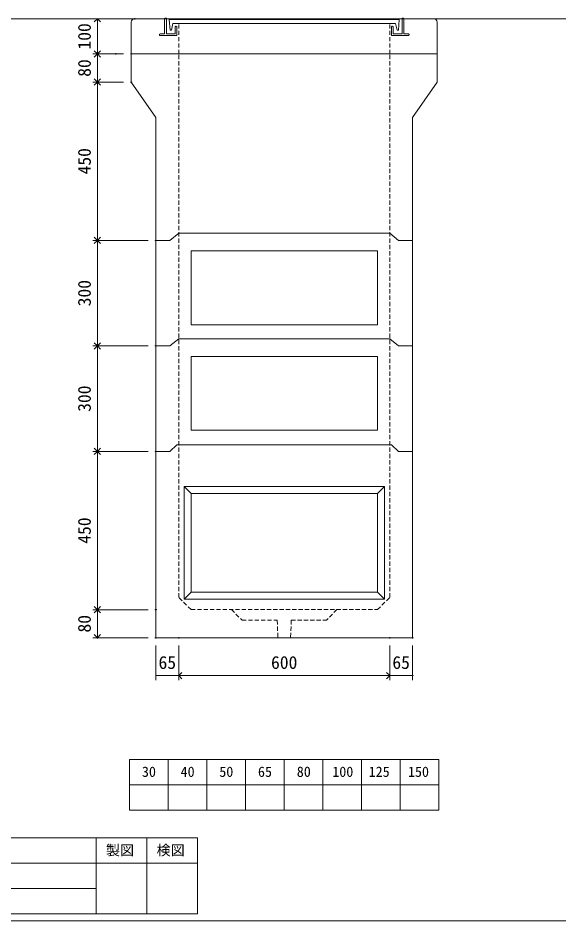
# Model space of a CAD drawing. Units: millimetres, scale not verified. Extents: x -4890 to 18490, y -2294 to 2294.
# Drawn here: x 308 to 1846, y -1981 to 586 of the extents above; entities that cross this region are included whole.
import ezdxf
from ezdxf.enums import TextEntityAlignment as Align

# ---------------------------------------------------------------- set-up
doc = ezdxf.new("R2010")
doc.units = ezdxf.units.MM
doc.header["$LTSCALE"] = 10
doc.header["$PDMODE"] = 32
doc.header["$PDSIZE"] = 2
doc.linetypes.add('DASHED1', pattern=[1.8, 1.2, -0.6])
doc.linetypes.add('USER2', pattern=[50.8, 31.75, -6.35, 6.35, -6.35])
doc.layers.add('0-1_Defpoints', color=7, linetype='Continuous')
for name, color, linetype, lineweight in [('0-2_waku', 7, 'Continuous', 18), ('0-3_gaikei', 7, 'Continuous', 18), ('0-4_kakure', 7, 'DASHED1', 18), ('0-5_sunpou', 7, 'Continuous', 5), ('0-9_uchigawa', 6, 'Continuous', 18), ('0-B_futa', 3, 'Continuous', 18), ('0-C_GL', 4, 'Continuous', 18), ('0-E_文字１', 7, 'Continuous', 18), ('1-3_uchigawa2', 6, 'USER2', 18)]:
    doc.layers.add(name, color=color, linetype=linetype, lineweight=lineweight)
doc.styles.add('ＭＳ ゴシック', font='')
doc.styles.get('ＭＳ ゴシック').set_extended_font_data('MS Gothic')

# ---------------------------------------------------------------- blocks, each defined once
blk = doc.blocks.new('D36')
at = {"layer": '0-1_Defpoints'}
for p in [(2147.32, 1034.36), (2212.32, 1034.36), (2212.32, 926.89)]:
    blk.add_point(p, dxfattribs=at)
at = {"layer": '0-5_sunpou'}
for p, q in [((2147.32, 1012.36), (2147.32, 913.89)), ((2212.32, 1012.36), (2212.32, 913.89)), ((2147.32, 926.89), (2212.32, 926.89))]:
    blk.add_line(p, q, dxfattribs=at)
at = {"layer": '0-5_sunpou', "style": 'ＭＳ ゴシック'}
blk.add_text('65', height=36.66, dxfattribs=at).set_placement((2154.82, 934.89), align=Align.BOTTOM_LEFT)
blk = doc.blocks.new('_Open90')
at = {"layer": '0-5_sunpou'}
blk.add_line((0, 0), (-1, 0), dxfattribs=at)
blk.add_lwpolyline([(-0.5, 0.5), (0, 0), (-0.5, -0.5)], dxfattribs=at)
blk = doc.blocks.new('D37')
at = {"layer": '0-1_Defpoints'}
for p in [(2212.32, 1034.36), (2812.32, 1034.36), (2812.32, 926.89)]:
    blk.add_point(p, dxfattribs=at)
at = {"layer": '0-5_sunpou'}
for p, q in [((2212.32, 1012.36), (2212.32, 913.89)), ((2812.32, 1012.36), (2812.32, 913.89)), ((2230.32, 926.89), (2794.32, 926.89))]:
    blk.add_line(p, q, dxfattribs=at)
at = {"layer": '0-5_sunpou', "xscale": 18, "yscale": 18, "rotation": 180}
blk.add_blockref('_Open90', (2212.32, 926.89), dxfattribs=at)
at = {"layer": '0-5_sunpou', "xscale": 18, "yscale": 18}
blk.add_blockref('_Open90', (2812.32, 926.89), dxfattribs=at)
at = {"layer": '0-5_sunpou', "style": 'ＭＳ ゴシック'}
blk.add_text('600', height=36.66, dxfattribs=at).set_placement((2474.82, 934.89), align=Align.BOTTOM_LEFT)
blk = doc.blocks.new('D38')
at = {"layer": '0-1_Defpoints'}
for p in [(2812.32, 1034.36), (2877.32, 1034.36), (2877.32, 926.89)]:
    blk.add_point(p, dxfattribs=at)
at = {"layer": '0-5_sunpou'}
for p, q in [((2812.32, 1012.36), (2812.32, 913.89)), ((2877.32, 1012.36), (2877.32, 913.89)), ((2812.32, 926.89), (2877.32, 926.89))]:
    blk.add_line(p, q, dxfattribs=at)
at = {"layer": '0-5_sunpou', "style": 'ＭＳ ゴシック'}
blk.add_text('65', height=36.66, dxfattribs=at).set_placement((2819.82, 934.89), align=Align.BOTTOM_LEFT)
blk = doc.blocks.new('D20')
at = {"layer": '0-1_Defpoints'}
for p in [(2087.32, 2794.36), (1981.29, 2694.36), (2033.32, 2694.36)]:
    blk.add_point(p, dxfattribs=at)
at = {"layer": '0-5_sunpou'}
for p, q in [((2065.32, 2794.36), (1968.29, 2794.36)), ((1981.29, 2776.36), (1981.29, 2712.36)), ((2011.32, 2694.36), (1968.29, 2694.36))]:
    blk.add_line(p, q, dxfattribs=at)
at = {"layer": '0-5_sunpou', "xscale": 18, "yscale": 18}
for p, rotation in [((1981.29, 2794.36), 90), ((1981.29, 2694.36), 270)]:
    blk.add_blockref('_Open90', p, dxfattribs=dict(at, rotation=rotation))
at = {"layer": '0-5_sunpou', "style": 'ＭＳ ゴシック'}
blk.add_text('100', height=36.66, rotation=90, dxfattribs=at).set_placement((1973.29, 2706.86), align=Align.BOTTOM_LEFT)
blk = doc.blocks.new('D21')
at = {"layer": '0-1_Defpoints'}
for p in [(2077.32, 2694.36), (1981.29, 2614.36), (2077.32, 2614.36)]:
    blk.add_point(p, dxfattribs=at)
at = {"layer": '0-5_sunpou'}
for p, q in [((2055.32, 2694.36), (1968.29, 2694.36)), ((1981.29, 2676.36), (1981.29, 2632.36)), ((2055.32, 2614.36), (1968.29, 2614.36))]:
    blk.add_line(p, q, dxfattribs=at)
at = {"layer": '0-5_sunpou', "xscale": 18, "yscale": 18}
for p, rotation in [((1981.29, 2694.36), 90), ((1981.29, 2614.36), 270)]:
    blk.add_blockref('_Open90', p, dxfattribs=dict(at, rotation=rotation))
at = {"layer": '0-5_sunpou', "style": 'ＭＳ ゴシック'}
blk.add_text('80', height=36.66, rotation=90, dxfattribs=at).set_placement((1973.29, 2629.36), align=Align.BOTTOM_LEFT)
blk = doc.blocks.new('D22')
at = {"layer": '0-1_Defpoints'}
for p in [(2077.32, 2614.36), (1981.29, 2164.36), (2147.32, 2164.36)]:
    blk.add_point(p, dxfattribs=at)
at = {"layer": '0-5_sunpou'}
for p, q in [((2055.32, 2614.36), (1968.29, 2614.36)), ((1981.29, 2596.36), (1981.29, 2182.36)), ((2125.32, 2164.36), (1968.29, 2164.36))]:
    blk.add_line(p, q, dxfattribs=at)
at = {"layer": '0-5_sunpou', "xscale": 18, "yscale": 18}
for p, rotation in [((1981.29, 2614.36), 90), ((1981.29, 2164.36), 270)]:
    blk.add_blockref('_Open90', p, dxfattribs=dict(at, rotation=rotation))
at = {"layer": '0-5_sunpou', "style": 'ＭＳ ゴシック'}
blk.add_text('450', height=36.66, rotation=90, dxfattribs=at).set_placement((1973.29, 2351.86), align=Align.BOTTOM_LEFT)
blk = doc.blocks.new('D23')
at = {"layer": '0-1_Defpoints'}
for p in [(2147.32, 2164.36), (1981.29, 1864.36), (2147.32, 1864.36)]:
    blk.add_point(p, dxfattribs=at)
at = {"layer": '0-5_sunpou'}
for p, q in [((2125.32, 2164.36), (1968.29, 2164.36)), ((1981.29, 2146.36), (1981.29, 1882.36)), ((2125.32, 1864.36), (1968.29, 1864.36))]:
    blk.add_line(p, q, dxfattribs=at)
at = {"layer": '0-5_sunpou', "xscale": 18, "yscale": 18}
for p, rotation in [((1981.29, 2164.36), 90), ((1981.29, 1864.36), 270)]:
    blk.add_blockref('_Open90', p, dxfattribs=dict(at, rotation=rotation))
at = {"layer": '0-5_sunpou', "style": 'ＭＳ ゴシック'}
blk.add_text('300', height=36.66, rotation=90, dxfattribs=at).set_placement((1973.29, 1976.86), align=Align.BOTTOM_LEFT)
blk = doc.blocks.new('D24')
at = {"layer": '0-1_Defpoints'}
for p in [(2147.32, 1114.36), (1981.29, 1034.36), (2147.32, 1034.36)]:
    blk.add_point(p, dxfattribs=at)
at = {"layer": '0-5_sunpou'}
for p, q in [((2125.32, 1114.36), (1968.29, 1114.36)), ((1981.29, 1096.36), (1981.29, 1052.36)), ((2125.32, 1034.36), (1968.29, 1034.36))]:
    blk.add_line(p, q, dxfattribs=at)
at = {"layer": '0-5_sunpou', "xscale": 18, "yscale": 18}
for p, rotation in [((1981.29, 1114.36), 90), ((1981.29, 1034.36), 270)]:
    blk.add_blockref('_Open90', p, dxfattribs=dict(at, rotation=rotation))
at = {"layer": '0-5_sunpou', "style": 'ＭＳ ゴシック'}
blk.add_text('80', height=36.66, rotation=90, dxfattribs=at).set_placement((1973.29, 1049.36), align=Align.BOTTOM_LEFT)
blk = doc.blocks.new('D14')
at = {"layer": '0-1_Defpoints'}
for p in [(2147.32, 1864.36), (1981.29, 1564.36), (2147.32, 1564.36)]:
    blk.add_point(p, dxfattribs=at)
at = {"layer": '0-5_sunpou'}
for p, q in [((2125.32, 1864.36), (1968.29, 1864.36)), ((1981.29, 1846.36), (1981.29, 1582.36)), ((2125.32, 1564.36), (1968.29, 1564.36))]:
    blk.add_line(p, q, dxfattribs=at)
at = {"layer": '0-5_sunpou', "xscale": 18, "yscale": 18}
for p, rotation in [((1981.29, 1864.36), 90), ((1981.29, 1564.36), 270)]:
    blk.add_blockref('_Open90', p, dxfattribs=dict(at, rotation=rotation))
at = {"layer": '0-5_sunpou', "style": 'ＭＳ ゴシック'}
blk.add_text('300', height=36.66, rotation=90, dxfattribs=at).set_placement((1973.29, 1676.86), align=Align.BOTTOM_LEFT)
blk = doc.blocks.new('D15')
at = {"layer": '0-1_Defpoints'}
for p in [(2147.32, 1564.36), (1981.29, 1114.36), (2147.32, 1114.36)]:
    blk.add_point(p, dxfattribs=at)
at = {"layer": '0-5_sunpou'}
for p, q in [((2125.32, 1564.36), (1968.29, 1564.36)), ((1981.29, 1546.36), (1981.29, 1132.36)), ((2125.32, 1114.36), (1968.29, 1114.36))]:
    blk.add_line(p, q, dxfattribs=at)
at = {"layer": '0-5_sunpou', "xscale": 18, "yscale": 18}
for p, rotation in [((1981.29, 1564.36), 90), ((1981.29, 1114.36), 270)]:
    blk.add_blockref('_Open90', p, dxfattribs=dict(at, rotation=rotation))
at = {"layer": '0-5_sunpou', "style": 'ＭＳ ゴシック'}
blk.add_text('450', height=36.66, rotation=90, dxfattribs=at).set_placement((1973.29, 1301.86), align=Align.BOTTOM_LEFT)

msp = doc.modelspace()

# ---------------------------------------------------------------- linework, layer by layer
at = {"layer": '0-2_waku'}
for p, q in [((624.99, -1521.89), (624.99, -1665.89)), ((624.99, -1521.89), (624.99, -1665.89)), ((624.99, -1521.89), (624.99, -1665.89)), ((624.99, -1521.89), (624.99, -1665.89)), ((624.99, -1521.89), (1504.99, -1521.89)), ((734.99, -1521.89), (734.99, -1665.89)), ((844.99, -1521.89), (844.99, -1665.89)), ((844.99, -1521.89), (844.99, -1665.89)), ((954.99, -1521.89), (954.99, -1665.89)), ((1064.99, -1521.89), (1064.99, -1665.89)), ((1174.99, -1521.89), (1174.99, -1665.89)), ((1284.99, -1521.89), (1284.99, -1665.89)), ((1394.99, -1521.89), (1394.99, -1665.89)), ((1504.99, -1521.89), (1504.99, -1665.89)), ((624.99, -1593.89), (1504.99, -1593.89)), ((624.99, -1665.89), (1504.99, -1665.89)), ((-1210.01, -1744.89), (817.99, -1744.89)), ((529.99, -1744.89), (529.99, -1960.89)), ((529.99, -1744.89), (529.99, -1960.89)), ((673.99, -1744.89), (673.99, -1960.89)), ((817.99, -1744.89), (817.99, -1960.89)), ((-1210.01, -1816.89), (817.99, -1816.89)), ((-1210.01, -1888.89), (529.99, -1888.89)), ((-1210.01, -1960.89), (817.99, -1960.89)), ((-1230.01, -1980.89), (4889.99, -1980.89)), ((-1230.01, -1980.89), (4889.99, -1980.89))]:
    msp.add_line(p, q, dxfattribs=at)
at = {"layer": '0-3_gaikei'}
for p, q in [((629.99, 484.11), (629.99, 574.11)), ((639.99, 584.11), (724.99, 584.11)), ((1404.99, 584.11), (1489.99, 584.11)), ((1499.99, 484.11), (1499.99, 574.11)), ((629.99, 484.11), (629.99, 404.11)), ((629.99, 484.11), (739.99, 484.11)), ((629.99, 484.11), (739.99, 484.11)), ((629.99, 484.11), (739.99, 484.11)), ((629.99, 484.11), (1499.99, 484.11)), ((1499.99, 484.11), (1389.99, 484.11)), ((1499.99, 484.11), (1389.99, 484.11)), ((1499.99, 484.11), (1389.99, 484.11)), ((1499.99, 484.11), (1389.99, 484.11)), ((1499.99, 484.11), (1499.99, 404.11)), ((699.99, 304.11), (699.99, -1175.89)), ((1429.99, 304.11), (1429.99, -1175.89)), ((699.99, -45.89), (739.99, -45.89)), ((699.99, -45.89), (739.99, -45.89)), ((739.99, -45.89), (764.99, -25.89)), ((1364.99, -25.89), (1389.99, -45.89)), ((1429.99, -45.89), (1389.99, -45.89)), ((739.99, -345.89), (764.99, -325.89)), ((1364.99, -325.89), (1389.99, -345.89)), ((699.99, -345.89), (739.99, -345.89)), ((699.99, -345.89), (739.99, -345.89)), ((1429.99, -345.89), (1389.99, -345.89)), ((759.99, -626.89), (739.99, -645.89)), ((759.99, -626.89), (739.99, -645.89)), ((759.99, -626.89), (739.99, -645.89)), ((759.99, -626.89), (739.99, -645.89)), ((759.99, -626.89), (739.99, -645.89)), ((759.99, -626.89), (739.99, -645.89)), ((759.99, -626.89), (1369.99, -626.89)), ((759.99, -626.89), (1369.99, -626.89)), ((699.99, -645.89), (739.99, -645.89)), ((699.99, -645.89), (739.99, -645.89)), ((699.99, -645.89), (739.99, -645.89)), ((699.99, -645.89), (739.99, -645.89)), ((699.99, -645.89), (739.99, -645.89)), ((699.99, -645.89), (739.99, -645.89)), ((1429.99, -645.89), (1389.99, -645.89)), ((1429.99, -645.89), (1389.99, -645.89)), ((1429.99, -645.89), (1389.99, -645.89)), ((1429.99, -645.89), (1389.99, -645.89)), ((1429.99, -645.89), (1389.99, -645.89)), ((1429.99, -645.89), (1389.99, -645.89)), ((699.99, -1175.89), (1429.99, -1175.89)), ((699.99, -1175.89), (1429.99, -1175.89)), ((699.99, -1175.89), (1429.99, -1175.89)), ((699.99, -1175.89), (1429.99, -1175.89)), ((699.99, -1175.89), (1429.99, -1175.89)), ((699.99, -1175.89), (1429.99, -1175.89)), ((699.99, -1175.89), (1429.99, -1175.89)), ((699.99, -1175.89), (1429.99, -1175.89))]:
    msp.add_line(p, q, dxfattribs=at)
for points in [[(1389.99, -45.89), (1429.99, -45.89), (1389.99, -45.89)], [(1389.99, -45.89), (1429.99, -45.89), (1389.99, -45.89)], [(1389.99, -645.89), (1369.99, -626.89), (1389.99, -645.89), (1369.99, -626.89)], [(1389.99, -645.89), (1369.99, -626.89), (1389.99, -645.89), (1369.99, -626.89)], [(1389.99, -645.89), (1429.99, -645.89), (1389.99, -645.89), (1429.99, -645.89)], [(1389.99, -645.89), (1429.99, -645.89), (1389.99, -645.89), (1429.99, -645.89)]]:
    msp.add_lwpolyline(points, dxfattribs=at)
msp.add_lwpolyline([(1389.99, -345.89), (1429.99, -345.89), (1389.99, -345.89), (1429.99, -345.89)], close=True, dxfattribs=at)
for centre, radius, start, end in [((639.41, 574.69), 9.44, 86.47383, 183.52617), ((1490.32, 574.44), 9.68, 358.04251, 91.95749)]:
    msp.add_arc(centre, radius, start, end, dxfattribs=at)
at = {"layer": '0-4_kakure', "lineweight": 5}
for p, q in [((1364.99, 484.11), (1364.99, 570.61)), ((799.99, -1095.89), (764.99, -1060.89)), ((799.99, -1095.89), (1329.99, -1095.89)), ((914.99, -1095.89), (944.99, -1125.89)), ((1214.99, -1095.89), (1184.99, -1125.89)), ((1084.99, -1125.89), (1082.99, -1175.89)), ((1084.99, -1125.89), (1184.99, -1125.89))]:
    msp.add_line(p, q, dxfattribs=at)
at = {"layer": '0-4_kakure', "linetype": 'Continuous'}
for p, q in [((699.99, 303.11), (629.99, 404.11)), ((1429.99, 303.11), (1499.99, 404.11)), ((764.99, -25.89), (1364.99, -25.89)), ((764.99, -325.89), (1364.99, -325.89))]:
    msp.add_line(p, q, dxfattribs=at)
at = {"layer": '0-4_kakure', "lineweight": 5}
for points in [[(764.99, -1060.89), (764.99, 484.11), (764.99, 570.61)], [(1329.99, -1095.89), (1364.99, -1060.89), (1364.99, 484.11)], [(944.99, -1125.89), (1044.99, -1125.89), (1046.99, -1175.89)]]:
    msp.add_lwpolyline(points, dxfattribs=at)
at = {"layer": '0-9_uchigawa'}
for p, q in [((779.99, -745.89), (779.99, -1065.89)), ((779.99, -745.89), (1349.99, -745.89)), ((779.99, -745.89), (799.99, -765.89)), ((799.99, -765.89), (799.99, -1045.89)), ((799.99, -765.89), (799.99, -1045.89)), ((799.99, -765.89), (1329.99, -765.89)), ((1329.99, -765.89), (1349.99, -745.89)), ((1329.99, -765.89), (1329.99, -1045.89)), ((1329.99, -765.89), (1329.99, -1045.89)), ((1349.99, -745.89), (1349.99, -1065.89)), ((779.99, -1065.89), (799.99, -1045.89)), ((799.99, -1045.89), (1064.99, -1045.89)), ((1064.99, -1045.89), (1329.99, -1045.89)), ((1349.99, -1065.89), (1329.99, -1045.89)), ((779.99, -1065.89), (1064.99, -1065.89)), ((1064.99, -1065.89), (1349.99, -1065.89))]:
    msp.add_line(p, q, dxfattribs=at)
at = {"layer": '0-B_futa'}
for p, q in [((724.99, 584.11), (724.99, 541.11)), ((726.99, 586.11), (729.99, 586.11)), ((729.99, 586.11), (729.99, 541.11)), ((737.8, 581.61), (1392.13, 581.61)), ((737.8, 581.61), (740.29, 551.61)), ((748.32, 570.61), (744, 551.61)), ((748.32, 570.61), (1381.66, 570.61)), ((1381.66, 570.61), (1385.98, 551.61)), ((1392.13, 581.61), (1389.88, 551.61)), ((1399.99, 586.11), (1399.99, 541.11)), ((1399.99, 586.11), (1402.99, 586.11)), ((1404.99, 584.11), (1404.99, 541.11)), ((709.99, 539.11), (709.99, 538.11)), ((711.99, 541.11), (724.99, 541.11)), ((729.99, 541.11), (754.99, 541.11)), ((740.29, 551.61), (744, 551.61)), ((754.99, 561.11), (754.99, 541.11)), ((756.99, 563.11), (757.99, 563.11)), ((759.99, 561.11), (759.99, 536.11)), ((1369.99, 561.11), (1369.99, 536.11)), ((1372.99, 563.11), (1371.99, 563.11)), ((1374.99, 561.11), (1374.99, 541.11)), ((1399.99, 541.11), (1374.99, 541.11)), ((1389.88, 551.61), (1385.98, 551.61)), ((1417.99, 541.11), (1404.99, 541.11)), ((1419.99, 539.11), (1419.99, 538.11)), ((759.99, 536.11), (711.99, 536.11)), ((1369.99, 536.11), (1417.99, 536.11))]:
    msp.add_line(p, q, dxfattribs=at)
for centre, start, end in [((726.99, 584.11), 90, 180), ((1402.99, 584.11), 0, 90), ((711.99, 539.11), 90, 180), ((756.99, 561.11), 90, 180), ((757.99, 561.11), 0, 90), ((1371.99, 561.11), 90, 180), ((1372.99, 561.11), 0, 90), ((1417.99, 539.11), 0, 90), ((711.99, 538.11), 180, 270), ((1417.99, 538.11), 270, 0)]:
    msp.add_arc(centre, 2, start, end, dxfattribs=at)
at = {"layer": '0-C_GL'}
msp.add_line((-1230.01, 584.11), (4889.99, 584.11), dxfattribs=at)
msp.add_line((-1230.01, 584.11), (4889.99, 584.11), dxfattribs=at)
at = {"layer": '1-3_uchigawa2'}
for p, q in [((799.99, -75.89), (1064.99, -75.89)), ((799.99, -75.89), (799.99, -285.89)), ((1329.99, -75.89), (1064.99, -75.89)), ((1329.99, -75.89), (1329.99, -285.89)), ((799.99, -285.89), (1064.99, -285.89)), ((1329.99, -285.89), (1064.99, -285.89)), ((799.99, -375.89), (1064.99, -375.89)), ((799.99, -375.89), (799.99, -585.89)), ((1329.99, -375.89), (1064.99, -375.89)), ((1329.99, -375.89), (1329.99, -585.89)), ((799.99, -585.89), (1064.99, -585.89)), ((1329.99, -585.89), (1064.99, -585.89))]:
    msp.add_line(p, q, dxfattribs=at)

# ---------------------------------------------------------------- block references
at = {"layer": '0-5_sunpou'}
for name in ['D20', 'D21', 'D22', 'D23', 'D14', 'D15', 'D24', 'D36', 'D37', 'D38']:
    msp.add_blockref(name, (-1447.32, -2210.26), dxfattribs=at)

# ---------------------------------------------------------------- texts
at = {"layer": '0-E_文字１', "style": 'ＭＳ ゴシック'}
for s, p in [('30', (660.31, -1580.09)), ('40', (770.31, -1580.09)), ('50', (880.31, -1580.09)), ('65', (990.31, -1580.09)), ('80', (1100.71, -1580.09)), ('100', (1201.59, -1580.09)), ('125', (1304.98, -1580.09)), ('150', (1416.74, -1580.09)), ('製図', (558.05, -1803.14)), ('検図', (702.05, -1803.14))]:
    msp.add_text(s, height=29.33, dxfattribs=at).set_placement(p, align=Align.BOTTOM_LEFT)

doc.saveas('drawing.dxf')
